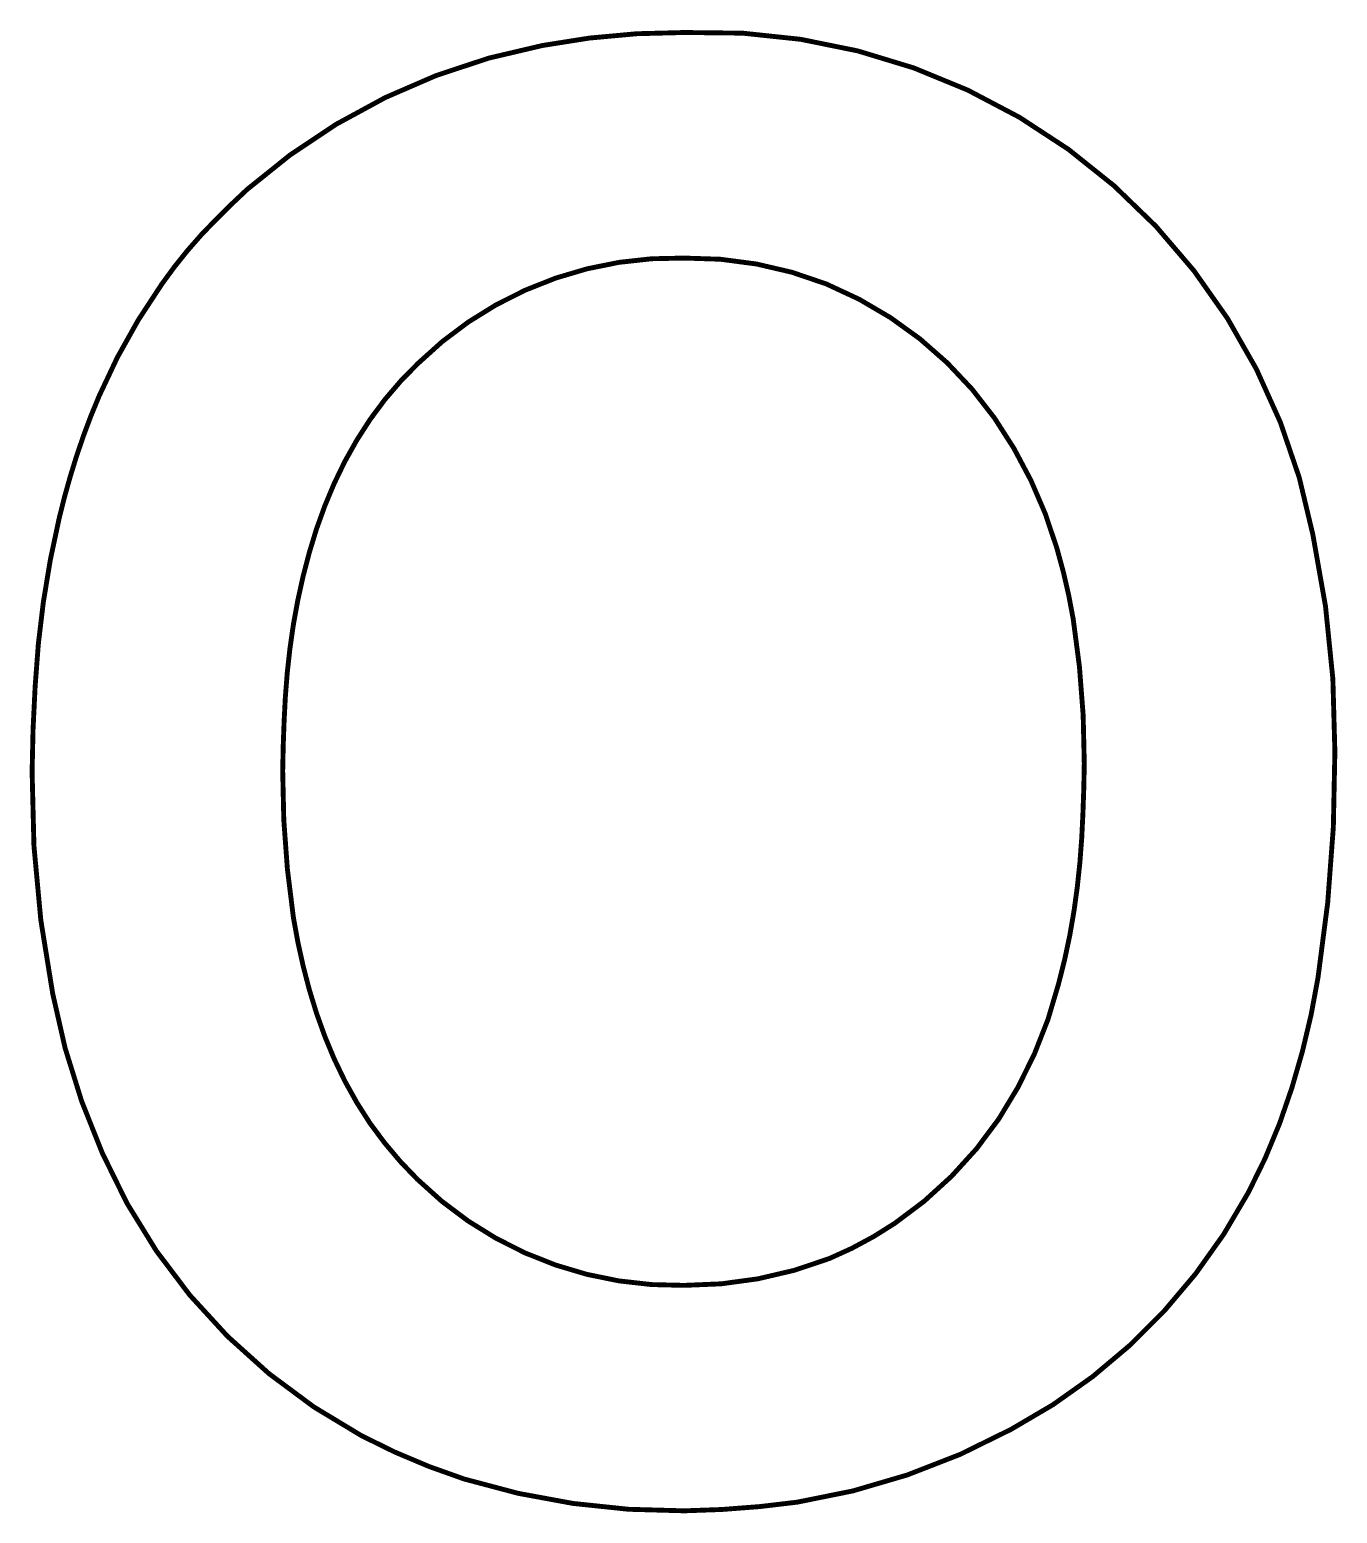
# Model space of a CAD drawing. Header units: millimetres. Extents: x 7 to 23.6, y 5 to 16.7.
# Drawn here: x 14.7768 to 14.9109, y 5.6982 to 5.8503 of the extents above; entities that cross this region are included whole.
import ezdxf

# ---------------------------------------------------------------- set-up
doc = ezdxf.new("R2010")
doc.units = ezdxf.units.MM
doc.header["$MEASUREMENT"] = 0
doc.layers.add('Mechanical10', color=56, linetype='Continuous')

msp = doc.modelspace()

# ---------------------------------------------------------------- linework, layer by layer
at = {"layer": 'Mechanical10', "const_width": 0.0005}
for points in [[(14.79914, 5.83392, -0.134302), (14.82943, 5.84868)], [(14.82943, 5.84868, -0.049183), (14.84396, 5.85001)], [(14.84396, 5.85001, -0.370706), (14.9084, 5.79856)], [(14.79447, 5.8293, -0.017113), (14.79914, 5.83392)], [(14.79037, 5.82418, -0.03341), (14.79447, 5.8293)], [(14.81665, 5.81608, -0.202817), (14.84396, 5.82689)], [(14.84396, 5.82689, -0.09845), (14.85851, 5.82424)], [(14.78397, 5.81275, -0.051846), (14.79037, 5.82418)], [(14.85851, 5.82424, -0.143267), (14.87575, 5.81051)], [(14.81176, 5.81036, -0.051095), (14.81665, 5.81608)], [(14.78166, 5.8066, -0.022982), (14.78397, 5.81275)], [(14.80807, 5.80379, -0.045166), (14.81176, 5.81036)], [(14.87575, 5.81051, -0.081892), (14.88216, 5.79715)], [(14.77989, 5.80029, -0.020059), (14.78166, 5.8066)], [(14.80552, 5.79671, -0.037225), (14.80807, 5.80379)], [(14.77774, 5.78735, -0.033941), (14.77989, 5.80029)], [(14.9084, 5.79856, -0.055188), (14.91066, 5.77629)], [(14.88216, 5.79715, -0.029654), (14.88383, 5.78991)], [(14.80389, 5.78935, -0.028314), (14.80552, 5.79671)], [(14.80306, 5.78186, -0.024382), (14.80389, 5.78935)], [(14.88383, 5.78991, -0.040043), (14.88497, 5.77509)], [(14.7771, 5.77424, -0.019832), (14.77774, 5.78735)], [(14.80279, 5.77432, -0.011267), (14.80306, 5.78186)], [(14.91066, 5.77629, -0.040664), (14.90893, 5.75313)], [(14.77921, 5.7515, -0.050847), (14.7771, 5.77424)], [(14.80389, 5.75928, -0.037871), (14.80279, 5.77432)], [(14.88497, 5.77509, -0.010592), (14.88471, 5.76749)], [(14.88471, 5.76749, -0.023327), (14.88391, 5.75993)], [(14.80552, 5.7519, -0.028369), (14.80389, 5.75928)], [(14.88391, 5.75993, -0.027891), (14.88233, 5.75249)], [(14.90893, 5.75313, -0.036794), (14.90625, 5.74183)], [(14.78682, 5.73002, -0.077771), (14.77921, 5.7515)], [(14.80807, 5.7448, -0.036325), (14.80552, 5.7519)], [(14.88233, 5.75249, -0.085082), (14.8762, 5.73864)], [(14.81174, 5.73821, -0.045058), (14.80807, 5.7448)], [(14.90625, 5.74183, -0.046611), (14.90179, 5.73111)], [(14.81661, 5.73245, -0.047195), (14.81174, 5.73821)], [(14.8762, 5.73864, -0.095319), (14.86552, 5.72794)], [(14.84396, 5.72159, -0.201777), (14.81661, 5.73245)], [(14.81087, 5.70618, -0.143671), (14.78682, 5.73002)], [(14.90179, 5.73111, -0.148677), (14.87746, 5.70683)], [(14.86552, 5.72794, -0.050613), (14.85883, 5.72434)], [(14.85883, 5.72434, -0.094284), (14.84396, 5.72159)], [(14.8214, 5.70174, -0.042886), (14.81087, 5.70618)], [(14.87746, 5.70683, -0.086086), (14.85555, 5.69937)], [(14.84396, 5.69848, -0.077279), (14.8214, 5.70174)], [(14.85555, 5.69937, -0.030845), (14.84396, 5.69848)]]:
    msp.add_lwpolyline(points, format="xyb", dxfattribs=at)
at = {"layer": 'Mechanical10', "const_width": 0.00025}
for points in [[(14.8293, 5.84868, 1), (14.82955, 5.84868, 1)], [(14.8293, 5.84868, 1), (14.82955, 5.84868, 1)], [(14.84384, 5.85001, 1), (14.84409, 5.85001, 1)], [(14.84384, 5.85001, 1), (14.84409, 5.85001, 1)], [(14.79901, 5.83392, 1), (14.79926, 5.83392, 1)], [(14.79901, 5.83392, 1), (14.79926, 5.83392, 1)], [(14.79434, 5.8293, 1), (14.79459, 5.8293, 1)], [(14.79434, 5.8293, 1), (14.7946, 5.8293, 1)], [(14.84384, 5.82689, 1), (14.84409, 5.82689, 1)], [(14.84384, 5.82689, 1), (14.84409, 5.82689, 1)], [(14.79024, 5.82418, 1), (14.79049, 5.82418, 1)], [(14.79024, 5.82418, 1), (14.79049, 5.82418, 1)], [(14.85839, 5.82424, 1), (14.85864, 5.82424, 1)], [(14.85839, 5.82424, 1), (14.85864, 5.82424, 1)], [(14.81652, 5.81608, 1), (14.81677, 5.81608, 1)], [(14.81652, 5.81608, 1), (14.81677, 5.81608, 1)], [(14.78385, 5.81275, 1), (14.7841, 5.81275, 1)], [(14.78385, 5.81275, 1), (14.7841, 5.81275, 1)], [(14.81164, 5.81036, 1), (14.81189, 5.81036, 1)], [(14.81164, 5.81036, 1), (14.81189, 5.81036, 1)], [(14.87562, 5.81051, 1), (14.87587, 5.81051, 1)], [(14.87562, 5.81051, 1), (14.87587, 5.81051, 1)], [(14.78154, 5.8066, 1), (14.78179, 5.8066, 1)], [(14.78154, 5.8066, 1), (14.78179, 5.8066, 1)], [(14.80795, 5.80379, 1), (14.8082, 5.80379, 1)], [(14.80795, 5.80379, 1), (14.8082, 5.80379, 1)], [(14.77976, 5.80029, 1), (14.78001, 5.80029, 1)], [(14.77976, 5.80029, 1), (14.78001, 5.80029, 1)], [(14.90827, 5.79856, 1), (14.90852, 5.79856, 1)], [(14.90827, 5.79856, 1), (14.90852, 5.79856, 1)], [(14.88203, 5.79715, 1), (14.88228, 5.79715, 1)], [(14.88203, 5.79715, 1), (14.88228, 5.79715, 1)], [(14.80539, 5.79671, 1), (14.80564, 5.79671, 1)], [(14.80539, 5.79671, 1), (14.80564, 5.79671, 1)], [(14.80377, 5.78935, 1), (14.80402, 5.78935, 1)], [(14.80377, 5.78935, 1), (14.80402, 5.78935, 1)], [(14.8837, 5.78991, 1), (14.88395, 5.78991, 1)], [(14.8837, 5.78991, 1), (14.88395, 5.78991, 1)], [(14.77762, 5.78735, 1), (14.77787, 5.78735, 1)], [(14.77762, 5.78735, 1), (14.77787, 5.78735, 1)], [(14.80293, 5.78186, 1), (14.80318, 5.78186, 1)], [(14.80293, 5.78186, 1), (14.80318, 5.78186, 1)], [(14.91053, 5.77629, 1), (14.91078, 5.77629, 1)], [(14.91053, 5.77629, 1), (14.91078, 5.77629, 1)], [(14.77698, 5.77424, 1), (14.77723, 5.77424, 1)], [(14.77698, 5.77424, 1), (14.77723, 5.77424, 1)], [(14.80266, 5.77432, 1), (14.80291, 5.77432, 1)], [(14.80266, 5.77432, 1), (14.80291, 5.77432, 1)], [(14.88485, 5.77509, 1), (14.8851, 5.77509, 1)], [(14.88485, 5.77509, 1), (14.8851, 5.77509, 1)], [(14.88459, 5.76749, 1), (14.88484, 5.76749, 1)], [(14.88459, 5.76749, 1), (14.88484, 5.76749, 1)], [(14.80377, 5.75928, 1), (14.80402, 5.75928, 1)], [(14.80377, 5.75928, 1), (14.80402, 5.75928, 1)], [(14.88378, 5.75993, 1), (14.88403, 5.75993, 1)], [(14.88378, 5.75993, 1), (14.88403, 5.75993, 1)], [(14.90881, 5.75313, 1), (14.90906, 5.75313, 1)], [(14.90881, 5.75313, 1), (14.90906, 5.75313, 1)], [(14.77908, 5.7515, 1), (14.77933, 5.7515, 1)], [(14.77908, 5.7515, 1), (14.77933, 5.7515, 1)], [(14.80539, 5.7519, 1), (14.80564, 5.7519, 1)], [(14.80539, 5.7519, 1), (14.80564, 5.7519, 1)], [(14.8822, 5.75249, 1), (14.88245, 5.75249, 1)], [(14.8822, 5.75249, 1), (14.88245, 5.75249, 1)], [(14.80795, 5.7448, 1), (14.8082, 5.7448, 1)], [(14.80795, 5.7448, 1), (14.8082, 5.7448, 1)], [(14.90613, 5.74183, 1), (14.90638, 5.74183, 1)], [(14.90613, 5.74183, 1), (14.90638, 5.74183, 1)], [(14.81161, 5.73821, 1), (14.81186, 5.73821, 1)], [(14.81161, 5.73821, 1), (14.81186, 5.73821, 1)], [(14.87608, 5.73864, 1), (14.87633, 5.73864, 1)], [(14.87608, 5.73864, 1), (14.87633, 5.73864, 1)], [(14.81648, 5.73245, 1), (14.81673, 5.73245, 1)], [(14.81648, 5.73245, 1), (14.81673, 5.73245, 1)], [(14.7867, 5.73002, 1), (14.78695, 5.73002, 1)], [(14.7867, 5.73002, 1), (14.78695, 5.73002, 1)], [(14.90166, 5.73111, 1), (14.90191, 5.73111, 1)], [(14.90166, 5.73111, 1), (14.90191, 5.73111, 1)], [(14.86539, 5.72794, 1), (14.86564, 5.72794, 1)], [(14.86539, 5.72794, 1), (14.86564, 5.72794, 1)], [(14.85871, 5.72434, 1), (14.85896, 5.72434, 1)], [(14.85871, 5.72434, 1), (14.85896, 5.72434, 1)], [(14.84384, 5.72159, 1), (14.84409, 5.72159, 1)], [(14.84384, 5.72159, 1), (14.84409, 5.72159, 1)], [(14.81075, 5.70618, 1), (14.811, 5.70618, 1)], [(14.81075, 5.70618, 1), (14.811, 5.70618, 1)], [(14.87734, 5.70683, 1), (14.87759, 5.70683, 1)], [(14.87734, 5.70683, 1), (14.87759, 5.70683, 1)], [(14.82128, 5.70174, 1), (14.82153, 5.70174, 1)], [(14.82128, 5.70174, 1), (14.82153, 5.70174, 1)], [(14.84384, 5.69848, 1), (14.84409, 5.69848, 1)], [(14.84384, 5.69848, 1), (14.84409, 5.69848, 1)], [(14.85542, 5.69937, 1), (14.85567, 5.69937, 1)], [(14.85542, 5.69937, 1), (14.85567, 5.69937, 1)]]:
    msp.add_lwpolyline(points, format="xyb", close=True, dxfattribs=at)

doc.saveas('drawing.dxf')
